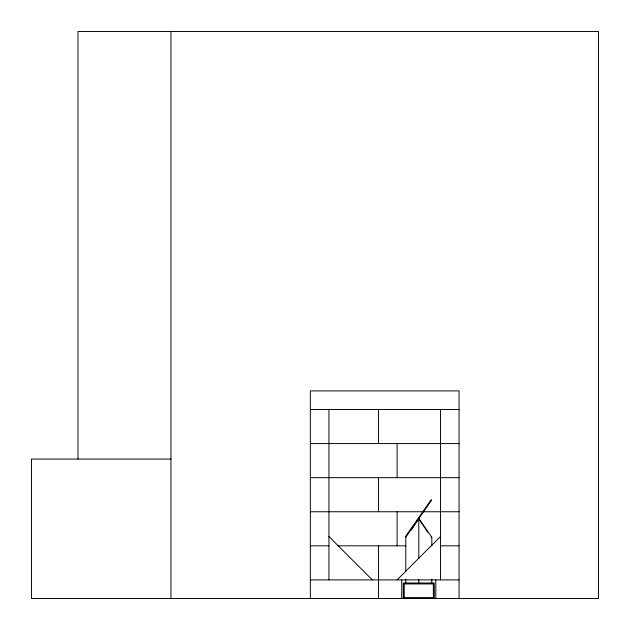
<?xml version="1.0" encoding="UTF-8"?>
<svg xmlns="http://www.w3.org/2000/svg" width="630" height="630" viewBox="0 0 630 630"><rect width="100%" height="100%" fill="white"/><g stroke="black" fill="none" stroke-linecap="round" stroke-linejoin="round"><path stroke-width="0.94" d="M411.406 529.909L418.792 518.561L418.288 518.207M405.783 537.201L431.676 500.11L431.164 499.755L405.271 536.847L405.783 537.201L405.783 571.316M397.105 579.907L440.48 536.532M310.354 409.5L459.073 409.5M310.354 443.583L459.073 443.583M170.927 459.073L31.5 459.073L31.5 598.5L598.5 598.5L598.5 31.5L77.978 31.5L77.978 459.073M310.354 477.666L459.073 477.666M310.354 511.749L459.073 511.749M430.936 537.201L431.81 537.201L431.81 545.974M310.354 545.824L328.939 545.824M337.617 545.824L405.783 545.824M440.48 545.824L459.073 545.824M310.354 579.907L459.073 579.907M328.939 536.532L372.322 579.907M418.792 558.597L418.792 518.561L431.81 537.201M418.792 518.561L427.762 532.342M459.073 598.5L459.073 390.907L310.354 390.907L310.354 598.5M440.48 409.5L440.48 579.907M435.834 579.907L435.834 598.5M434.291 598.5L434.291 583.01L403.302 583.01L403.302 598.5M431.81 579.112L431.81 583.01M418.792 579.104L418.792 583.01M405.783 579.112L405.783 583.01M401.751 579.907L401.751 598.5M397.105 443.583L397.105 477.666M397.105 511.749L397.105 545.824M378.52 409.5L378.52 443.583M378.52 477.666L378.52 511.749M378.52 545.824L378.52 598.5M328.939 409.5L328.939 579.907M170.927 31.5L170.927 598.5M433.361 583.939L404.232 583.939L404.232 597.571L433.361 597.571L433.361 583.939"/></g></svg>
